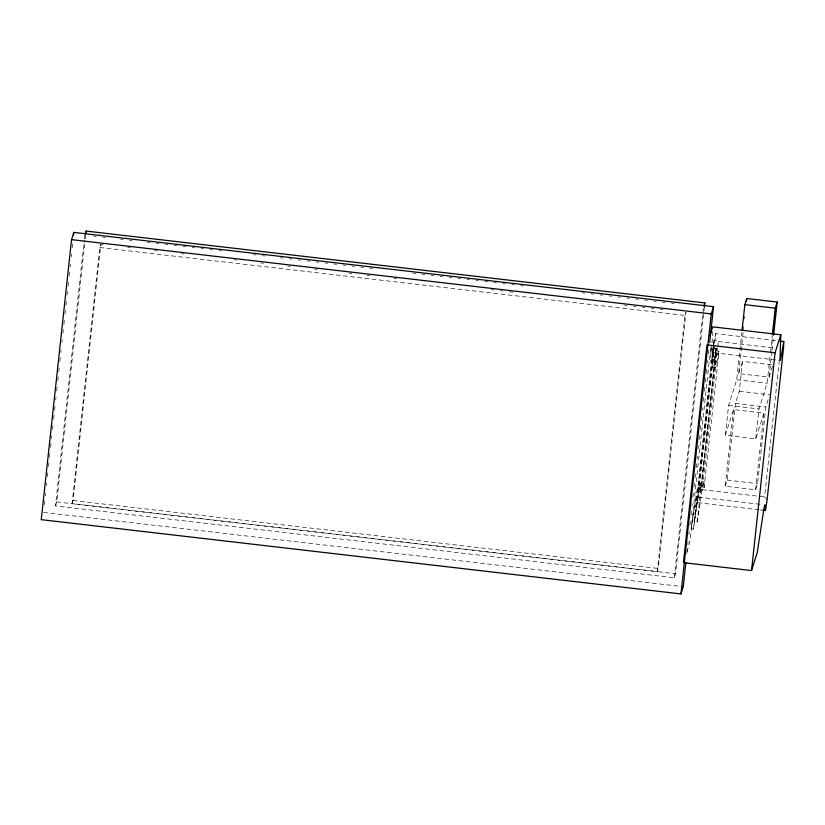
<?xml version="1.0" encoding="UTF-8"?>
<svg xmlns="http://www.w3.org/2000/svg" width="825" height="825" viewBox="0 0 825 825"><rect width="100%" height="100%" fill="white"/><g stroke="black" fill="none" stroke-linecap="round" stroke-linejoin="round"><path stroke-width="0.62" stroke-dasharray="4.12 3.09" d="M711.758 347.707L711.882 352.533L779.986 360.442M759.165 509.788L697.373 502.611L715.646 333.609L777.449 340.787M701.198 487.42L715.976 350.8L718.853 351.141L718.761 354.338L704.086 487.75L701.198 487.42L700.868 482.996L703.756 483.337L704.086 487.75M711.191 346.108L710.562 361.443L710.758 362.247L713.068 362.515A45.592 1.784 -83.4 0 0 714.45 357.916L716.327 347.181M713.316 346.552L712.398 366.434L712.583 367.187L715.461 367.517A42.24 1.65 -83.4 0 0 716.739 363.258L718.853 351.141M713.573 345.149L713.068 362.515M713.646 343.922L713.862 340.24L711.552 339.972M712.037 342.942L712.769 331.578M44.375 504.745L44.787 500.909M45.344 495.794L45.623 493.237M46.447 485.564L46.726 483.007M47.417 476.623L47.829 472.787M48.52 466.393L48.933 462.557M49.49 457.442L49.902 453.606M50.593 447.212L51.016 443.376M51.562 438.261L51.841 435.703M52.532 429.309L52.944 425.473M53.635 419.079L54.058 415.243M54.605 410.128L55.017 406.292M55.718 399.898L55.987 397.341M56.678 390.947L57.1 387.111M57.791 380.717L58.204 376.881M58.761 371.776L59.173 367.94M59.864 361.546L60.277 357.71M60.833 352.595L61.102 350.037M61.937 342.365L62.215 339.807M62.906 333.413L63.319 329.577M63.876 324.462L64.422 319.347M64.979 314.232L65.392 310.396M65.948 305.281L66.361 301.445M67.052 295.051L67.464 291.215M68.021 286.1L68.434 282.263M69.125 275.87L69.537 272.033M70.094 266.929L70.372 264.371M71.198 256.699L71.476 254.141M72.167 247.748L72.579 243.911M704.416 306.745L675.541 573.767L674.273 577.758L55.502 505.911L84.243 240.168M84.387 238.889L84.8 235.063M55.502 505.911L56.77 501.92L84.686 243.849M85.233 238.734L85.656 234.898M657.267 571.591L684.967 315.449L685.967 312.314L658.268 568.456L657.267 571.591L72.115 503.642L99.815 247.51L100.815 244.365L103.372 244.664M72.115 503.642L73.105 500.507L100.815 244.365M674.273 577.758L703.57 306.91M686.843 553.451L687.266 549.615M687.813 544.5L688.091 541.942M688.927 534.27L689.195 531.712M689.886 525.329L690.308 521.493M690.999 515.099L691.412 511.263M691.969 506.148L692.237 503.59M692.928 497.197L693.351 493.36M694.042 486.967L694.454 483.13M695.011 478.015L695.558 472.9M696.114 467.785L696.527 463.949M697.084 458.834L697.362 456.277M698.187 448.604L698.466 446.047M699.157 439.653L699.569 435.817M700.26 429.423L700.673 425.587M701.229 420.482L701.642 416.646M702.333 410.252L702.611 407.694M703.302 401.301L703.715 397.464M704.406 391.071L704.828 387.234M705.375 382.119L705.798 378.283M706.344 373.168L706.901 368.053M707.448 362.938L707.726 360.381M708.417 353.987L708.84 350.151M691.133 528.804L696.826 491.081A45.602 1.784 -83.4 0 1 698.125 487.255L700.435 487.523A45.602 1.784 -83.4 0 0 699.136 491.349L693.443 529.072L691.133 528.804L710.861 346.356M693.443 529.072L713.037 347.892M713.171 346.624L713.862 340.24M703.756 483.337A42.25 1.65 -83.4 0 0 702.56 486.874L697.28 521.823L694.392 521.482L713.182 347.82M698.476 492.03L714.316 348.026L716.626 348.294L700.786 492.298L698.476 492.03L698.125 487.255M697.28 521.823L716.059 348.16L715.461 367.517M699.033 491.762L702.312 489.71L717.647 347.913M717.791 346.634L718.338 341.529L715.461 339.817M725.35 435.27L733.487 409.602L763.888 413.129L755.752 438.797L725.35 435.27L728.578 405.415L736.715 379.748L741.809 332.661M768.168 399.661L765.847 406.983L757.556 483.625L755.607 489.772L725.196 486.245L733.487 409.602M725.196 486.245L727.155 480.088L735.436 403.456L739.313 391.246L742.541 361.381L772.942 364.918M772.561 366.135L769.075 377.128L738.664 373.601L743.758 326.514M744.583 318.873L744.862 316.336M755.752 438.797L758.979 408.942L767.126 383.274L770.282 354.007M755.607 489.772L763.888 413.129M770.426 352.739L772.21 336.188M769.075 377.128L771.829 351.677M771.963 350.408L773.479 336.404M767.126 499.672L764.579 496.939L779.223 361.525M694.392 521.482L699.672 486.544A42.25 1.65 -83.4 0 1 700.868 482.996M713.8 344.396L715.646 333.609M713.821 348.078L712.14 357.648A45.592 1.784 -83.4 0 1 710.758 362.247M715.976 350.8L713.862 362.918A42.24 1.65 -83.4 0 1 712.583 367.187M738.664 373.601L742.541 361.381M686.854 551.842L689.143 544.624L695.929 500.084A37.238 1.454 -83.4 0 1 696.991 496.959L762.568 504.58M93.751 236.105L96.308 236.393M102.702 237.136L105.249 237.435M120.594 239.219L123.152 239.518M129.546 240.261L132.103 240.549M147.438 242.333L149.995 242.632M156.389 243.375L158.947 243.674M165.34 244.417L167.898 244.705M174.292 245.448L176.849 245.747M183.243 246.489L185.8 246.788M192.184 247.531L194.741 247.83M201.135 248.572L203.693 248.872M210.086 249.604L212.644 249.903M219.037 250.645L221.595 250.944M253.553 254.657L256.111 254.956M262.505 255.698L265.062 255.987M280.397 257.771L282.954 258.07M289.348 258.813L291.906 259.112M298.299 259.854L300.857 260.143M307.251 260.886L309.808 261.185M316.202 261.927L318.759 262.226M325.143 262.969L327.7 263.268M334.094 264.01L336.652 264.309M343.045 265.052L345.603 265.341M351.997 266.083L354.554 266.382M360.948 267.125L363.495 267.424M369.889 268.166L372.446 268.465M413.356 273.209L415.913 273.508M422.307 274.251L424.865 274.55M431.258 275.292L433.816 275.591M440.21 276.334L442.767 276.623M449.151 277.365L451.708 277.664M458.102 278.407L460.659 278.706M467.053 279.448L469.611 279.747M476.004 280.49L478.562 280.778M484.956 281.521L487.513 281.82M493.897 282.562L496.454 282.862M502.848 283.604L505.405 283.903M511.799 284.646L514.357 284.934M520.75 285.677L523.308 285.976M582.11 292.803L584.667 293.102M591.061 293.844L593.618 294.143M600.012 294.886L602.57 295.185M608.963 295.927L611.521 296.216M617.915 296.959L620.472 297.258M626.856 298L629.413 298.299M635.807 299.042L638.364 299.341M644.758 300.083L647.316 300.372M653.709 301.115L656.267 301.414M662.661 302.156L665.218 302.455M671.602 303.198L674.159 303.497M127.7 247.49L130.257 247.789M154.584 250.614L157.152 250.913M181.479 253.739L184.037 254.038M233.97 259.834L236.538 260.133M260.865 262.958L263.423 263.247M287.75 266.073L290.317 266.372M314.645 269.198L317.202 269.497M349.212 273.209L351.77 273.508M367.135 275.292L369.703 275.591M394.03 278.417L396.588 278.716M491.339 289.719L493.897 290.008M500.301 290.761L502.858 291.05M509.262 291.792L513.109 292.246M624.504 305.178L627.062 305.477M633.466 306.219L636.023 306.518M642.428 307.261L644.995 307.56M651.389 308.302L653.957 308.602M660.351 309.344L662.918 309.643M99.815 247.51L684.967 315.449M718.338 341.529L774.252 348.016M715.873 354.007L718.761 354.338M736.715 379.748L767.126 383.274M739.313 391.246L769.715 394.773M735.436 403.456L765.847 406.983M728.578 405.415L758.979 408.942M727.155 480.088L757.556 483.625M702.054 481.821L704.942 482.161M699.394 485.987L701.704 486.255M702.312 489.71L764.579 496.939M760.423 509.933L762.95 510.221M73.105 500.507L658.268 568.456M56.77 501.92L675.541 573.767M43.539 512.418L683.255 586.699M700.435 487.523L700.786 492.298M696.991 496.959L697.373 502.611M713.017 348.769A37.228 1.454 -83.4 0 1 711.882 352.533"/><path stroke-width="1.24" d="M779.965 341.076L783.75 341.519L783.564 347.727L767.126 499.672L765.476 510.52L762.95 510.221M709.665 342.478L713.532 306.683L73.827 232.403L71.538 239.632L41.25 519.657L680.955 593.928L683.255 586.699L685.884 562.403M73.549 234.96L73.827 232.403M85.79 233.619L86.068 231.072L704.828 302.919L704.416 306.745M680.955 593.928L711.243 313.912L713.532 306.683M742.087 330.113L744.841 304.662L746.79 298.516L777.191 302.043L773.613 335.136M746.512 301.063L746.79 298.516M772.355 334.919L775.242 308.199L777.191 302.043M775.077 352.801L706.973 344.891L683.42 562.66L751.523 570.57L775.077 352.801L780.79 334.764L712.697 326.855L710.026 335.27M783.75 341.519L781.12 356.678A37.228 1.454 -83.4 0 1 779.986 360.442L780.79 334.764M85.119 234.063L86.068 231.072M703.88 305.91L704.828 302.919M751.523 570.57L757.247 552.533L764.033 507.994A37.238 1.454 -83.4 0 1 765.084 504.869L765.476 510.52M744.841 304.662L775.242 308.199M71.538 239.632L711.243 313.912"/></g></svg>
